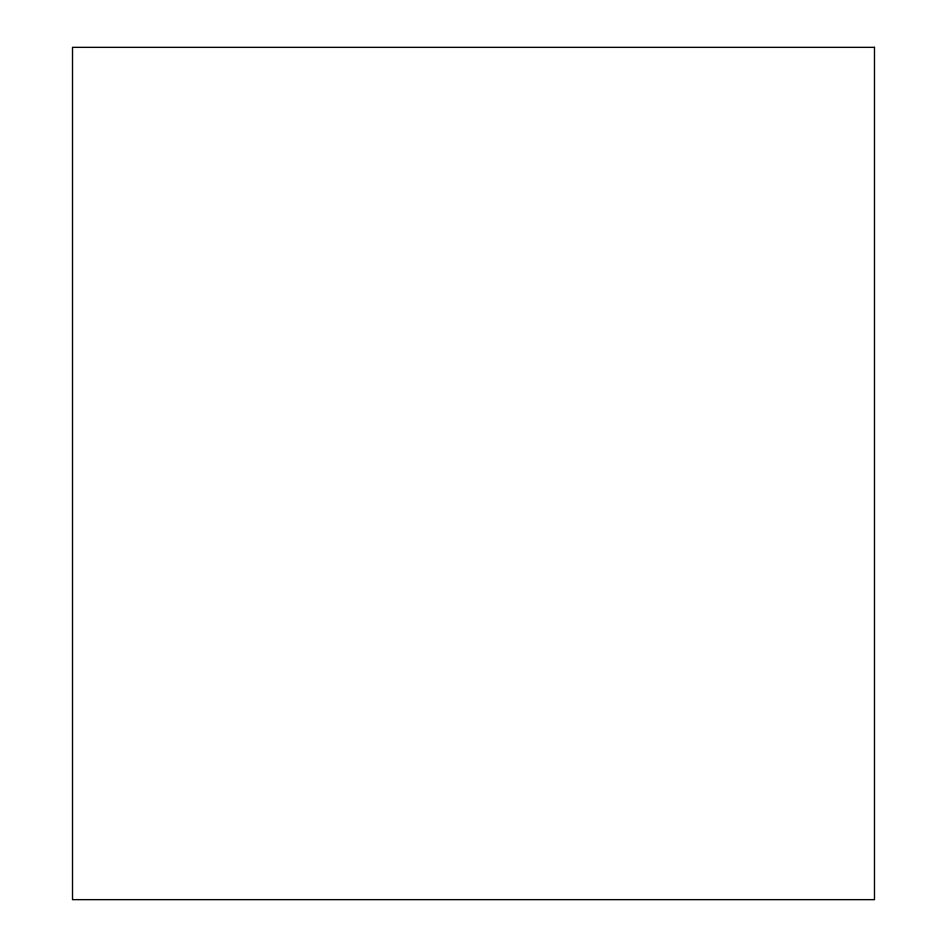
<?xml version="1.0" encoding="UTF-8"?>
<svg xmlns="http://www.w3.org/2000/svg" width="947" height="947" viewBox="0 0 947 947"><rect width="100%" height="100%" fill="white"/><g stroke="black" fill="none" stroke-linecap="round" stroke-linejoin="round"><path stroke-width="1.42" d="M874.483 47.35L72.517 47.35L72.517 899.65L874.483 899.65L874.483 47.35"/></g></svg>
